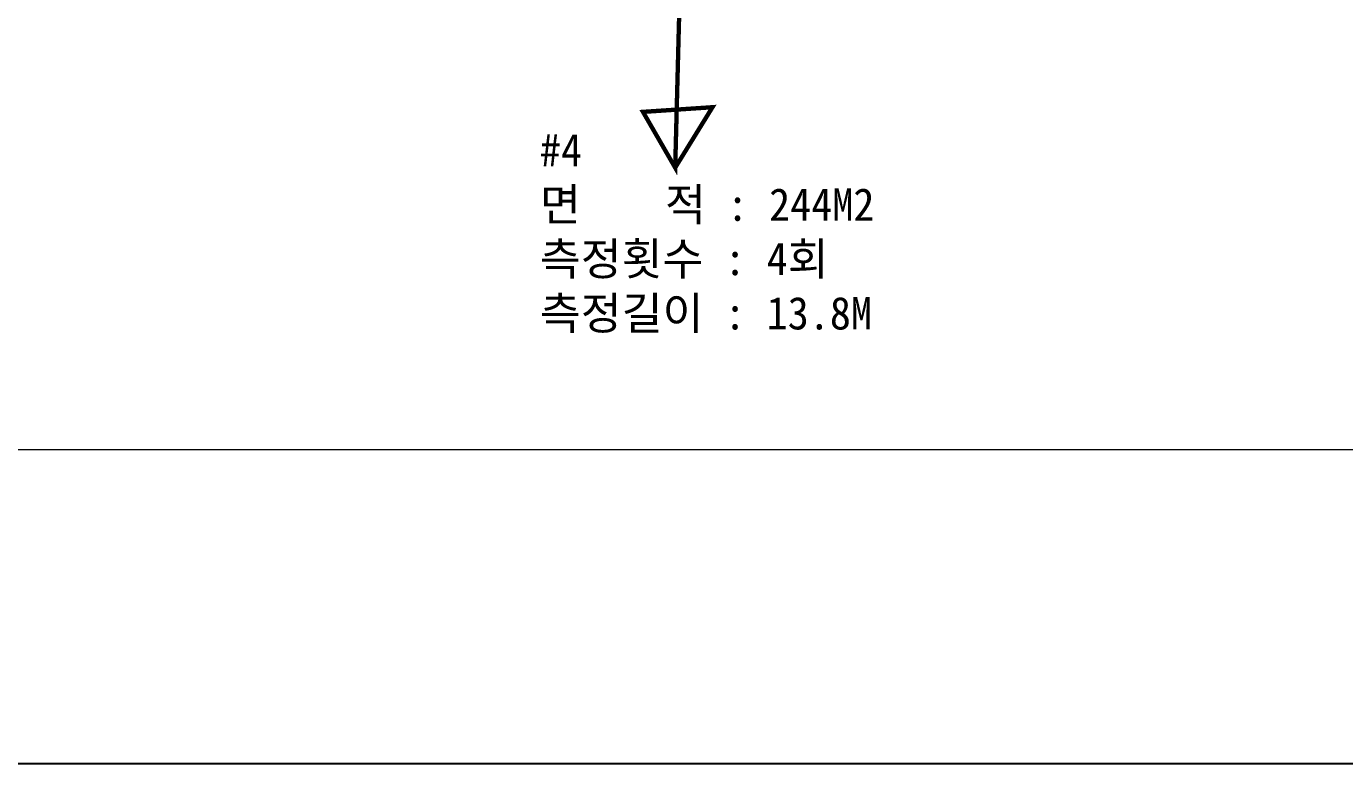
# Model space of a CAD drawing. Header units: millimetres. Extents: x 4003075 to 5615882, y 1445368 to 2591247.
# Drawn here: x 5394871 to 5455548, y 2294247 to 2328183 of the extents above; entities that cross this region are included whole.
import ezdxf

# ---------------------------------------------------------------- set-up
doc = ezdxf.new("R2010")
doc.units = ezdxf.units.MM
doc.layers.add('!!출력', color=9, linetype='Continuous', plot=False)
doc.layers.add('1.검수박스', color=2, linetype='Continuous', lineweight=25)
doc.layers.add('A_Text', color=3, linetype='Continuous')
doc.layers.add('XR-평면도$0$A-XXXX-NPLT', color=9, linetype='Continuous', lineweight=15, plot=False)
doc.styles.add('돋움', font='')
doc.styles.get('돋움').set_extended_font_data('DotumChe')

msp = doc.modelspace()

# ---------------------------------------------------------------- linework, layer by layer
at = {"layer": '!!출력'}
msp.add_lwpolyline([(5195882, 2294247), (5615882, 2294247), (5615882, 2591247), (5195882, 2591247)], close=True, dxfattribs=at)
at = {"layer": '1.검수박스', "color": 1, "const_width": 200}
msp.add_lwpolyline([(5425987.4, 2369693.7), (5424735.1, 2321678.5), (5423253.1, 2324246.7), (5426451.8, 2324461.9), (5424735.1, 2321678.5)], dxfattribs=at)
at = {"layer": 'XR-평면도$0$A-XXXX-NPLT'}
for points in [[(5195882, 2591247), (5615882, 2591247), (5615882, 2294247), (5195882, 2294247)], [(5195882, 2591247), (5615882, 2591247), (5615882, 2294247), (5195882, 2294247)], [(5195882, 2591247), (5615882, 2591247), (5615882, 2294247), (5195882, 2294247)], [(5569707, 2308697), (5210332, 2308697), (5210332, 2576797), (5569707, 2576797)], [(5569707, 2308697), (5210332, 2308697), (5210332, 2576797), (5569707, 2576797)], [(5569707, 2308697), (5210332, 2308697), (5210332, 2576797), (5569707, 2576797)]]:
    msp.add_lwpolyline(points, close=True, dxfattribs=at)

# ---------------------------------------------------------------- texts
at = {"layer": 'A_Text', "color": 3, "insert": (5418508.1, 2323233.8), "char_height": 1500, "attachment_point": 1, "style": '돋움'}
msp.add_mtext_dynamic_manual_height_columns('#4\\P면    적 : 244M2\\P측정횟수 : 4회\\P측정길이 : 13.8M', width=21611.503, gutter_width=7500, heights=[10868.5], dxfattribs=at)

doc.saveas('drawing.dxf')
